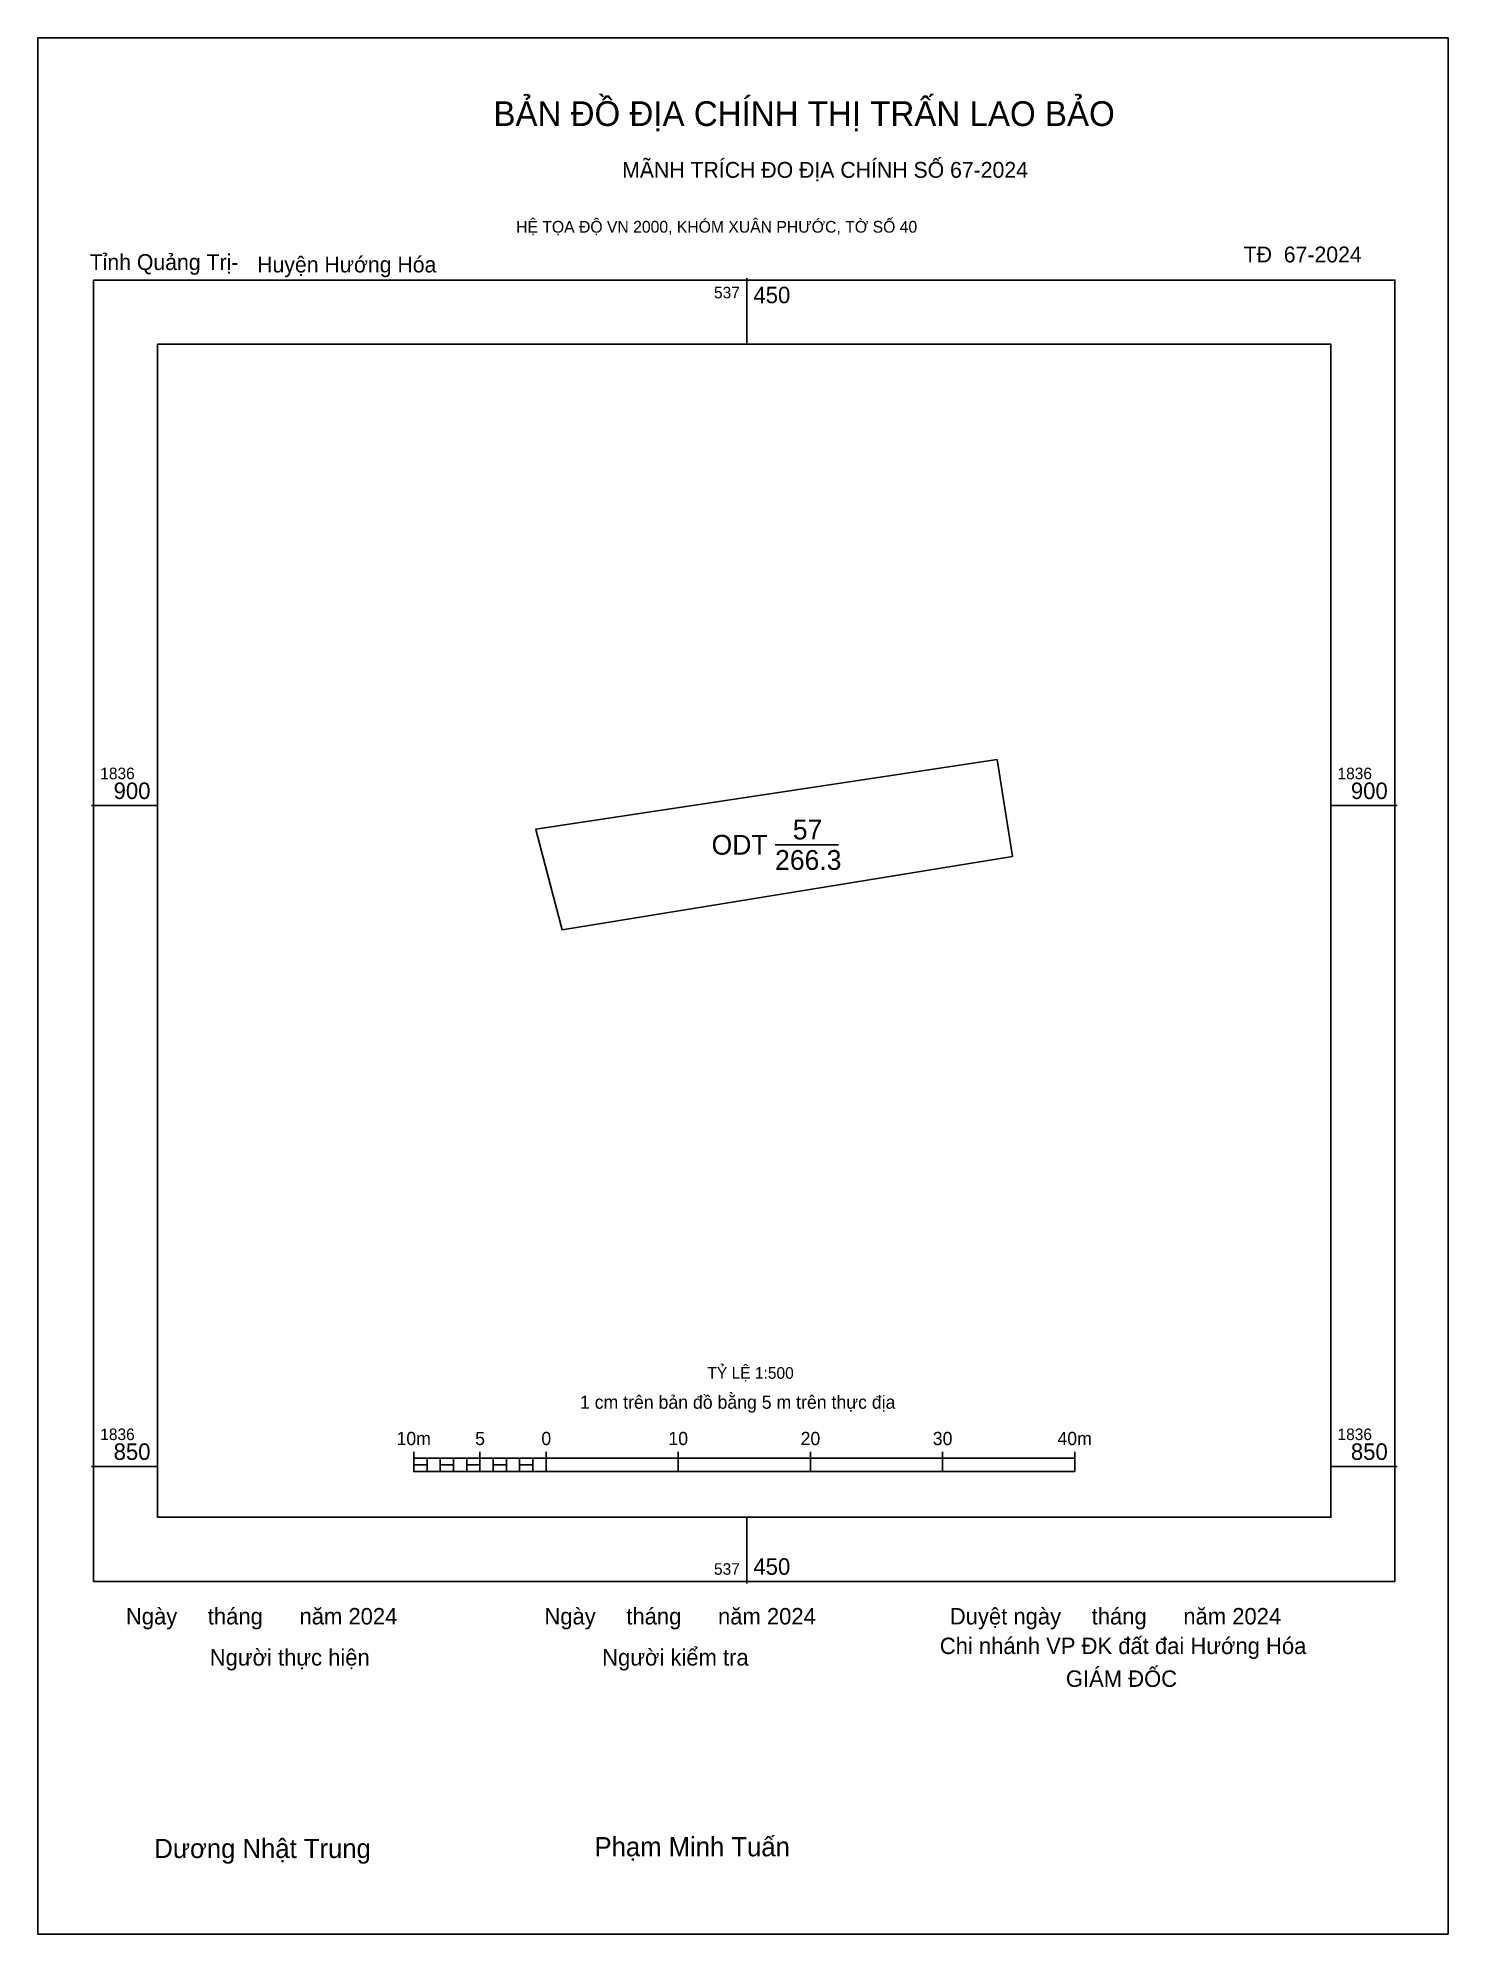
# Model space of a CAD drawing. Extents: x 537396 to 537503, y 1836815 to 1836958.
import ezdxf

# ---------------------------------------------------------------- set-up
doc = ezdxf.new("R2010")
doc.units = 0
for name, color, linetype in [('Level 10', 7, 'Continuous'), ('Level 13', 7, 'Continuous'), ('Level 15', 7, 'Continuous'), ('Level 27', 7, 'Continuous'), ('Level 6', 7, 'Continuous'), ('Level 62', 7, 'Continuous'), ('Level 63', 7, 'Continuous'), ('Level 9', 7, 'Continuous')]:
    doc.layers.add(name, color=color, linetype=linetype)

msp = doc.modelspace()

# ---------------------------------------------------------------- linework, layer by layer
at = {"layer": 'Level 10'}
msp.add_line((537452.14, 1836897.04), (537456.95, 1836897.04), dxfattribs=at)
msp.add_lwpolyline([(537470.09, 1836896.15), (537436.04, 1836890.6), (537434.06, 1836898.09), (537434.03, 1836898.22), (537468.93, 1836903.48)], close=True, dxfattribs=at)
at = {"layer": 'Level 15'}
msp.add_lwpolyline([(537396.37, 1836958.08), (537503.05, 1836958.08), (537503.05, 1836814.63), (537396.37, 1836814.63)], close=True, dxfattribs=at)
at = {"layer": 'Level 27'}
for p, q in [((537468.93, 1836903.48), (537468.93, 1836903.48)), ((537434.03, 1836898.22), (537434.03, 1836898.22)), ((537470.09, 1836896.15), (537470.09, 1836896.15)), ((537436.04, 1836890.6), (537436.04, 1836890.6))]:
    msp.add_line(p, q, dxfattribs=at)
at = {"layer": 'Level 62'}
msp.add_lwpolyline([(537405.43, 1836934.91), (537494.19, 1836934.91), (537494.19, 1836846.16), (537405.43, 1836846.16)], close=True, dxfattribs=at)
at = {"layer": 'Level 63'}
for p, q in [((537450, 1836939.91), (537450, 1836934.91)), ((537400.43, 1836900), (537405.43, 1836900)), ((537494.19, 1836900), (537499.19, 1836900)), ((537424.81, 1836851.12), (537424.81, 1836849.62)), ((537429.81, 1836851.12), (537429.81, 1836849.62)), ((537434.81, 1836851.12), (537434.81, 1836849.62)), ((537444.81, 1836851.12), (537444.81, 1836849.62)), ((537454.81, 1836851.12), (537454.81, 1836849.62)), ((537464.81, 1836851.12), (537464.81, 1836849.62)), ((537474.81, 1836851.12), (537474.81, 1836849.62)), ((537400.43, 1836850), (537405.43, 1836850)), ((537424.81, 1836850.62), (537474.81, 1836850.62)), ((537424.81, 1836849.62), (537474.81, 1836849.62)), ((537425.81, 1836850.62), (537425.81, 1836849.62)), ((537426.81, 1836850.62), (537426.81, 1836849.62)), ((537427.81, 1836850.62), (537427.81, 1836849.62)), ((537428.81, 1836850.62), (537428.81, 1836849.62)), ((537429.81, 1836850.62), (537429.81, 1836849.62)), ((537430.81, 1836850.62), (537430.81, 1836849.62)), ((537431.81, 1836850.62), (537431.81, 1836849.62)), ((537432.81, 1836850.62), (537432.81, 1836849.62)), ((537433.81, 1836850.62), (537433.81, 1836849.62)), ((537434.81, 1836850.62), (537434.81, 1836849.62)), ((537494.19, 1836850), (537499.19, 1836850)), ((537450, 1836846.16), (537450, 1836841.16))]:
    msp.add_line(p, q, dxfattribs=at)
for points in [[(537400.59, 1836939.76), (537499.03, 1836939.76), (537499.03, 1836841.31), (537400.59, 1836841.31)], [(537424.81, 1836850.12), (537425.81, 1836850.12), (537425.81, 1836849.62), (537424.81, 1836849.62)], [(537424.81, 1836850.12), (537425.81, 1836850.12), (537425.81, 1836849.62), (537424.81, 1836849.62)], [(537426.81, 1836850.12), (537427.81, 1836850.12), (537427.81, 1836849.62), (537426.81, 1836849.62)], [(537428.81, 1836850.12), (537429.81, 1836850.12), (537429.81, 1836849.62), (537428.81, 1836849.62)], [(537430.81, 1836850.12), (537431.81, 1836850.12), (537431.81, 1836849.62), (537430.81, 1836849.62)], [(537432.81, 1836850.12), (537433.81, 1836850.12), (537433.81, 1836849.62), (537432.81, 1836849.62)]]:
    msp.add_lwpolyline(points, close=True, dxfattribs=at)

# ---------------------------------------------------------------- texts
at = {"layer": 'Level 13'}
for s, p in [('57', (537453.48, 1836897.44)), ('ODT', (537447.34, 1836896.29)), ('266.3', (537452.14, 1836895.14))]:
    msp.add_text(s, height=1.5, dxfattribs=at).set_placement(p)
at = {"layer": 'Level 6'}
msp.add_text('TỶ LỆ 1:500', height=0.879, dxfattribs=at).set_placement((537447.02, 1836856.64))
at = {"layer": 'Level 63'}
for s, height, p in [('BẢN ĐỒ ĐỊA CHÍNH THỊ TRẤN LAO BẢO', 1.8718, (537430.83, 1836951.42)), ('MÃNH TRÍCH ĐO ĐỊA CHÍNH SỐ 67-2024', 1.2011, (537440.57, 1836947.5)), ('HỆ TỌA ĐỘ VN 2000, KHÓM XUÂN PHƯỚC, TỜ SỐ 40', 0.8891, (537432.55, 1836943.35)), ('537', 0.875, (537447.52, 1836938.38)), ('450', 1.25, (537450.5, 1836938.01)), ('1836', 0.875, (537401.09, 1836902)), ('1836', 0.875, (537494.69, 1836902)), ('900', 1.25, (537402.1, 1836900.5)), ('900', 1.25, (537495.7, 1836900.5)), ('1 cm trên bản đồ bằng 5 m trên thực địa', 1, (537437.38, 1836854.37)), ('1836', 0.875, (537401.09, 1836852)), ('10m', 1, (537423.5, 1836851.62)), ('5', 1, (537429.45, 1836851.62)), ('0', 1, (537434.46, 1836851.62)), ('10', 1, (537444.07, 1836851.62)), ('20', 1, (537454.07, 1836851.62)), ('30', 1, (537464.07, 1836851.62)), ('40m', 1, (537473.5, 1836851.62)), ('1836', 0.875, (537494.69, 1836852)), ('850', 1.25, (537402.1, 1836850.5)), ('850', 1.25, (537495.7, 1836850.5)), ('537', 0.875, (537447.52, 1836841.81)), ('450', 1.25, (537450.5, 1836841.81)), ('Ngày     tháng      năm 2024', 1.2442, (537403.03, 1836838.05)), ('Ngày     tháng      năm 2024', 1.2442, (537434.69, 1836838.05)), ('Duyệt ngày     tháng      năm 2024', 1.2442, (537465.36, 1836838.05)), ('Chi nhánh VP ĐK đất đai Hướng Hóa', 1.2442, (537464.6, 1836835.81)), ('Người thực hiện', 1.2442, (537409.37, 1836834.94)), ('Người kiểm tra', 1.2442, (537439.06, 1836834.94)), ('GIÁM ĐỐC', 1.244, (537474.14, 1836833.33)), ('Dương Nhật Trung', 1.4512, (537405.18, 1836820.38)), ('Phạm Minh Tuấn', 1.4512, (537438.48, 1836820.51))]:
    msp.add_text(s, height=height, dxfattribs=at).set_placement(p)
at = {"layer": 'Level 9'}
for s, p in [('Tỉnh Quảng Trị-', (537400.29, 1836940.52)), ('Huyện Hướng Hóa', (537412.96, 1836940.34)), ('TĐ  67-2024', (537487.59, 1836941.1))]:
    msp.add_text(s, height=1.2011, dxfattribs=at).set_placement(p)

doc.saveas('drawing.dxf')
